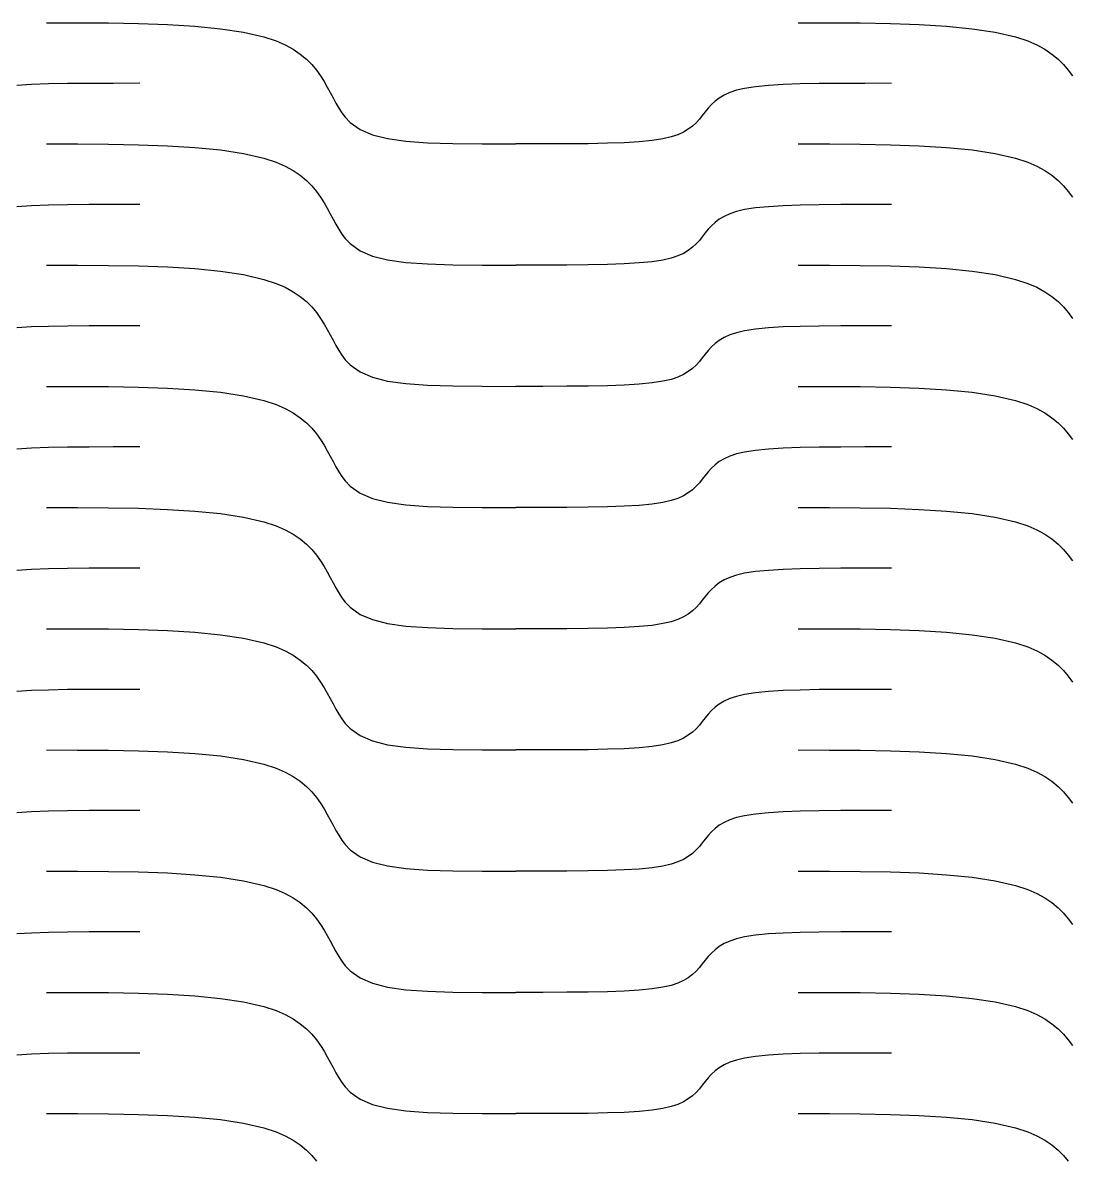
# Model space of a CAD drawing. Extents: x -53 to 53, y -74 to 74.
# Drawn here: x -3.3 to 25.96, y 0.07 to 31.81 of the extents above; entities that cross this region are included whole.
import ezdxf

# ---------------------------------------------------------------- set-up
doc = ezdxf.new("R2010")
doc.units = 0
doc.header["$MEASUREMENT"] = 0
doc.layers.get('0').update_dxf_attribs({"linetype": 'CONTINUOUS'})

msp = doc.modelspace()

# ---------------------------------------------------------------- linework, layer by layer
for p, q in [((-2.644, 31.811), (-1.771, 31.81)), ((-1.771, 31.81), (-0.908, 31.804)), ((-0.908, 31.804), (-0.067, 31.79)), ((-0.067, 31.79), (0.741, 31.761)), ((0.741, 31.761), (1.506, 31.714)), ((18.356, 31.811), (19.229, 31.81)), ((19.229, 31.81), (20.092, 31.804)), ((20.092, 31.804), (20.933, 31.79)), ((20.933, 31.79), (21.741, 31.761)), ((21.741, 31.761), (22.506, 31.714)), ((1.506, 31.714), (2.217, 31.643)), ((2.217, 31.643), (2.863, 31.544)), ((2.863, 31.544), (3.434, 31.413)), ((22.506, 31.714), (23.217, 31.643)), ((23.217, 31.643), (23.863, 31.544)), ((23.863, 31.544), (24.434, 31.413)), ((3.434, 31.413), (3.775, 31.301)), ((3.775, 31.301), (4.029, 31.191)), ((4.029, 31.191), (4.252, 31.068)), ((24.434, 31.413), (24.775, 31.301)), ((24.775, 31.301), (25.029, 31.191)), ((25.029, 31.191), (25.252, 31.068)), ((4.252, 31.068), (4.448, 30.934)), ((4.448, 30.934), (4.62, 30.791)), ((4.62, 30.791), (4.77, 30.64)), ((25.252, 31.068), (25.448, 30.934)), ((25.448, 30.934), (25.62, 30.791)), ((25.62, 30.791), (25.77, 30.64)), ((4.77, 30.64), (4.902, 30.484)), ((4.902, 30.484), (5.018, 30.322)), ((25.77, 30.64), (25.902, 30.484)), ((25.902, 30.484), (26.018, 30.322)), ((5.018, 30.322), (5.117, 30.164)), ((5.117, 30.164), (5.205, 30.012)), ((-3.059, 30.082), (-3.473, 30.056)), ((-2.587, 30.099), (-3.059, 30.082)), ((-2.052, 30.109), (-2.587, 30.099)), ((-1.45, 30.114), (-2.052, 30.109)), ((-0.778, 30.116), (-1.45, 30.114)), ((-0.031, 30.117), (-0.778, 30.116)), ((5.205, 30.012), (5.287, 29.86)), ((5.287, 29.86), (5.367, 29.71)), ((16.448, 29.859), (16.29, 29.787)), ((16.633, 29.921), (16.448, 29.859)), ((16.861, 29.973), (16.633, 29.921)), ((17.168, 30.021), (16.861, 29.973)), ((17.527, 30.056), (17.168, 30.021)), ((17.941, 30.082), (17.527, 30.056)), ((18.413, 30.099), (17.941, 30.082)), ((18.948, 30.109), (18.413, 30.099)), ((19.55, 30.114), (18.948, 30.109)), ((20.222, 30.116), (19.55, 30.114)), ((20.969, 30.117), (20.222, 30.116)), ((5.367, 29.71), (5.446, 29.565)), ((5.446, 29.565), (5.527, 29.425)), ((15.937, 29.523), (15.846, 29.424)), ((16.038, 29.618), (15.937, 29.523)), ((16.155, 29.706), (16.038, 29.618)), ((16.29, 29.787), (16.155, 29.706)), ((5.527, 29.425), (5.614, 29.292)), ((5.614, 29.292), (5.708, 29.168)), ((15.681, 29.218), (15.598, 29.116)), ((15.762, 29.322), (15.681, 29.218)), ((15.846, 29.424), (15.762, 29.322)), ((5.708, 29.168), (5.844, 29.023)), ((5.844, 29.023), (6.118, 28.826)), ((15.405, 28.922), (15.289, 28.834)), ((15.507, 29.016), (15.405, 28.922)), ((15.598, 29.116), (15.507, 29.016)), ((6.118, 28.826), (6.463, 28.678)), ((6.463, 28.678), (6.887, 28.571)), ((6.887, 28.571), (7.397, 28.5)), ((14.582, 28.566), (14.275, 28.519)), ((14.811, 28.619), (14.582, 28.566)), ((14.995, 28.681), (14.811, 28.619)), ((15.153, 28.753), (14.995, 28.681)), ((15.289, 28.834), (15.153, 28.753)), ((-2.644, 28.423), (-1.771, 28.422)), ((-1.771, 28.422), (-0.908, 28.417)), ((-0.908, 28.417), (-0.067, 28.402)), ((-0.067, 28.402), (0.741, 28.374)), ((0.741, 28.374), (1.506, 28.326)), ((1.506, 28.326), (2.217, 28.256)), ((2.217, 28.256), (2.863, 28.157)), ((7.397, 28.5), (8.003, 28.456)), ((8.003, 28.456), (8.712, 28.433)), ((8.712, 28.433), (9.533, 28.424)), ((9.533, 28.424), (10.475, 28.423)), ((11.221, 28.423), (10.475, 28.423)), ((11.893, 28.425), (11.221, 28.423)), ((12.495, 28.43), (11.893, 28.425)), ((13.03, 28.441), (12.495, 28.43)), ((13.502, 28.458), (13.03, 28.441)), ((13.916, 28.483), (13.502, 28.458)), ((14.275, 28.519), (13.916, 28.483)), ((18.356, 28.423), (19.229, 28.422)), ((19.229, 28.422), (20.092, 28.417)), ((20.092, 28.417), (20.933, 28.402)), ((20.933, 28.402), (21.741, 28.374)), ((21.741, 28.374), (22.506, 28.326)), ((22.506, 28.326), (23.217, 28.256)), ((23.217, 28.256), (23.863, 28.157)), ((2.863, 28.157), (3.434, 28.026)), ((3.434, 28.026), (3.775, 27.914)), ((23.863, 28.157), (24.434, 28.026)), ((24.434, 28.026), (24.775, 27.914)), ((3.775, 27.914), (4.029, 27.804)), ((4.029, 27.804), (4.252, 27.681)), ((4.252, 27.681), (4.448, 27.547)), ((24.775, 27.914), (25.029, 27.804)), ((25.029, 27.804), (25.252, 27.681)), ((25.252, 27.681), (25.448, 27.547)), ((4.448, 27.547), (4.62, 27.404)), ((4.62, 27.404), (4.77, 27.253)), ((25.448, 27.547), (25.62, 27.404)), ((25.62, 27.404), (25.77, 27.253)), ((4.77, 27.253), (4.902, 27.096)), ((4.902, 27.096), (5.018, 26.935)), ((25.77, 27.253), (25.902, 27.096)), ((25.902, 27.096), (26.018, 26.935)), ((-3.059, 26.694), (-3.473, 26.669)), ((-2.587, 26.711), (-3.059, 26.694)), ((-2.052, 26.722), (-2.587, 26.711)), ((-1.45, 26.727), (-2.052, 26.722)), ((-0.778, 26.729), (-1.45, 26.727)), ((-0.031, 26.729), (-0.778, 26.729)), ((5.018, 26.935), (5.117, 26.777)), ((5.117, 26.777), (5.205, 26.624)), ((17.527, 26.669), (17.168, 26.633)), ((17.941, 26.694), (17.527, 26.669)), ((18.413, 26.711), (17.941, 26.694)), ((18.948, 26.722), (18.413, 26.711)), ((19.55, 26.727), (18.948, 26.722)), ((20.222, 26.729), (19.55, 26.727)), ((20.969, 26.729), (20.222, 26.729)), ((5.205, 26.624), (5.287, 26.472)), ((5.287, 26.472), (5.367, 26.323)), ((16.29, 26.399), (16.155, 26.318)), ((16.448, 26.471), (16.29, 26.399)), ((16.633, 26.533), (16.448, 26.471)), ((16.861, 26.586), (16.633, 26.533)), ((17.168, 26.633), (16.861, 26.586)), ((5.367, 26.323), (5.446, 26.178)), ((5.446, 26.178), (5.527, 26.038)), ((5.527, 26.038), (5.614, 25.905)), ((15.846, 26.037), (15.762, 25.934)), ((15.937, 26.136), (15.846, 26.037)), ((16.038, 26.23), (15.937, 26.136)), ((16.155, 26.318), (16.038, 26.23)), ((5.614, 25.905), (5.708, 25.78)), ((5.708, 25.78), (5.844, 25.636)), ((15.598, 25.728), (15.507, 25.629)), ((15.681, 25.83), (15.598, 25.728)), ((15.762, 25.934), (15.681, 25.83)), ((5.844, 25.636), (6.118, 25.439)), ((6.118, 25.439), (6.463, 25.291)), ((15.289, 25.446), (15.153, 25.365)), ((15.405, 25.535), (15.289, 25.446)), ((15.507, 25.629), (15.405, 25.535)), ((6.463, 25.291), (6.887, 25.184)), ((6.887, 25.184), (7.397, 25.112)), ((7.397, 25.112), (8.003, 25.068)), ((13.916, 25.096), (13.502, 25.07)), ((14.275, 25.132), (13.916, 25.096)), ((14.582, 25.179), (14.275, 25.132)), ((14.811, 25.232), (14.582, 25.179)), ((14.995, 25.293), (14.811, 25.232)), ((15.153, 25.365), (14.995, 25.293)), ((-2.644, 25.036), (-1.771, 25.035)), ((-1.771, 25.035), (-0.908, 25.03)), ((-0.908, 25.03), (-0.067, 25.015)), ((-0.067, 25.015), (0.741, 24.986)), ((0.741, 24.986), (1.506, 24.939)), ((1.506, 24.939), (2.217, 24.868)), ((2.217, 24.868), (2.863, 24.77)), ((2.863, 24.77), (3.434, 24.638)), ((8.003, 25.068), (8.712, 25.045)), ((8.712, 25.045), (9.533, 25.037)), ((9.533, 25.037), (10.475, 25.035)), ((11.221, 25.036), (10.475, 25.035)), ((11.893, 25.038), (11.221, 25.036)), ((12.495, 25.043), (11.893, 25.038)), ((13.03, 25.053), (12.495, 25.043)), ((13.502, 25.07), (13.03, 25.053)), ((18.356, 25.036), (19.229, 25.035)), ((19.229, 25.035), (20.092, 25.03)), ((20.092, 25.03), (20.933, 25.015)), ((20.933, 25.015), (21.741, 24.986)), ((21.741, 24.986), (22.506, 24.939)), ((22.506, 24.939), (23.217, 24.868)), ((23.217, 24.868), (23.863, 24.77)), ((23.863, 24.77), (24.434, 24.638)), ((3.434, 24.638), (3.775, 24.527)), ((3.775, 24.527), (4.029, 24.416)), ((24.434, 24.638), (24.775, 24.527)), ((24.775, 24.527), (25.029, 24.416)), ((4.029, 24.416), (4.252, 24.293)), ((4.252, 24.293), (4.448, 24.16)), ((4.448, 24.16), (4.62, 24.016)), ((25.029, 24.416), (25.252, 24.293)), ((25.252, 24.293), (25.448, 24.16)), ((25.448, 24.16), (25.62, 24.016)), ((4.62, 24.016), (4.77, 23.866)), ((4.77, 23.866), (4.902, 23.709)), ((25.62, 24.016), (25.77, 23.866)), ((25.77, 23.866), (25.902, 23.709)), ((4.902, 23.709), (5.018, 23.548)), ((5.018, 23.548), (5.117, 23.39)), ((25.902, 23.709), (26.018, 23.548)), ((-3.059, 23.307), (-3.473, 23.281)), ((-2.587, 23.324), (-3.059, 23.307)), ((-2.052, 23.334), (-2.587, 23.324)), ((-1.45, 23.34), (-2.052, 23.334)), ((-0.778, 23.342), (-1.45, 23.34)), ((-0.031, 23.342), (-0.778, 23.342)), ((5.117, 23.39), (5.205, 23.237)), ((5.205, 23.237), (5.287, 23.085)), ((16.861, 23.198), (16.633, 23.146)), ((17.168, 23.246), (16.861, 23.198)), ((17.527, 23.281), (17.168, 23.246)), ((17.941, 23.307), (17.527, 23.281)), ((18.413, 23.324), (17.941, 23.307)), ((18.948, 23.334), (18.413, 23.324)), ((19.55, 23.34), (18.948, 23.334)), ((20.222, 23.342), (19.55, 23.34)), ((20.969, 23.342), (20.222, 23.342)), ((5.287, 23.085), (5.367, 22.936)), ((5.367, 22.936), (5.446, 22.79)), ((16.155, 22.931), (16.038, 22.843)), ((16.29, 23.012), (16.155, 22.931)), ((16.448, 23.084), (16.29, 23.012)), ((16.633, 23.146), (16.448, 23.084)), ((5.446, 22.79), (5.527, 22.65)), ((5.527, 22.65), (5.614, 22.517)), ((15.762, 22.547), (15.681, 22.443)), ((15.846, 22.649), (15.762, 22.547)), ((15.937, 22.748), (15.846, 22.649)), ((16.038, 22.843), (15.937, 22.748)), ((5.614, 22.517), (5.708, 22.393)), ((5.708, 22.393), (5.844, 22.248)), ((5.844, 22.248), (6.118, 22.051)), ((15.507, 22.242), (15.405, 22.147)), ((15.598, 22.341), (15.507, 22.242)), ((15.681, 22.443), (15.598, 22.341)), ((6.118, 22.051), (6.463, 21.903)), ((6.463, 21.903), (6.887, 21.796)), ((14.995, 21.906), (14.811, 21.844)), ((15.153, 21.978), (14.995, 21.906)), ((15.289, 22.059), (15.153, 21.978)), ((15.405, 22.147), (15.289, 22.059)), ((-2.644, 21.648), (-1.771, 21.648)), ((-1.771, 21.648), (-0.908, 21.642)), ((-0.908, 21.642), (-0.067, 21.627)), ((-0.067, 21.627), (0.741, 21.599)), ((0.741, 21.599), (1.506, 21.551)), ((6.887, 21.796), (7.397, 21.725)), ((7.397, 21.725), (8.003, 21.681)), ((8.003, 21.681), (8.712, 21.658)), ((8.712, 21.658), (9.533, 21.649)), ((9.533, 21.649), (10.475, 21.648)), ((11.221, 21.648), (10.475, 21.648)), ((11.893, 21.65), (11.221, 21.648)), ((12.495, 21.656), (11.893, 21.65)), ((13.03, 21.666), (12.495, 21.656)), ((13.502, 21.683), (13.03, 21.666)), ((13.916, 21.709), (13.502, 21.683)), ((14.275, 21.744), (13.916, 21.709)), ((14.582, 21.791), (14.275, 21.744)), ((14.811, 21.844), (14.582, 21.791)), ((18.356, 21.648), (19.229, 21.648)), ((19.229, 21.648), (20.092, 21.642)), ((20.092, 21.642), (20.933, 21.627)), ((20.933, 21.627), (21.741, 21.599)), ((21.741, 21.599), (22.506, 21.551)), ((1.506, 21.551), (2.217, 21.481)), ((2.217, 21.481), (2.863, 21.382)), ((2.863, 21.382), (3.434, 21.251)), ((22.506, 21.551), (23.217, 21.481)), ((23.217, 21.481), (23.863, 21.382)), ((23.863, 21.382), (24.434, 21.251)), ((3.434, 21.251), (3.775, 21.139)), ((3.775, 21.139), (4.029, 21.029)), ((4.029, 21.029), (4.252, 20.906)), ((24.434, 21.251), (24.775, 21.139)), ((24.775, 21.139), (25.029, 21.029)), ((25.029, 21.029), (25.252, 20.906)), ((4.252, 20.906), (4.448, 20.772)), ((4.448, 20.772), (4.62, 20.629)), ((4.62, 20.629), (4.77, 20.478)), ((25.252, 20.906), (25.448, 20.772)), ((25.448, 20.772), (25.62, 20.629)), ((25.62, 20.629), (25.77, 20.478)), ((4.77, 20.478), (4.902, 20.321)), ((4.902, 20.321), (5.018, 20.16)), ((25.77, 20.478), (25.902, 20.321)), ((25.902, 20.321), (26.018, 20.16)), ((5.018, 20.16), (5.117, 20.002)), ((5.117, 20.002), (5.205, 19.849)), ((-3.059, 19.919), (-3.473, 19.894)), ((-2.587, 19.936), (-3.059, 19.919)), ((-2.052, 19.947), (-2.587, 19.936)), ((-1.45, 19.952), (-2.052, 19.947)), ((-0.778, 19.954), (-1.45, 19.952)), ((-0.031, 19.954), (-0.778, 19.954)), ((5.205, 19.849), (5.287, 19.697)), ((5.287, 19.697), (5.367, 19.548)), ((16.448, 19.696), (16.29, 19.624)), ((16.633, 19.758), (16.448, 19.696)), ((16.861, 19.811), (16.633, 19.758)), ((17.168, 19.858), (16.861, 19.811)), ((17.527, 19.894), (17.168, 19.858)), ((17.941, 19.919), (17.527, 19.894)), ((18.413, 19.936), (17.941, 19.919)), ((18.948, 19.947), (18.413, 19.936)), ((19.55, 19.952), (18.948, 19.947)), ((20.222, 19.954), (19.55, 19.952)), ((20.969, 19.954), (20.222, 19.954)), ((5.367, 19.548), (5.446, 19.403)), ((5.446, 19.403), (5.527, 19.263)), ((15.937, 19.361), (15.846, 19.262)), ((16.038, 19.455), (15.937, 19.361)), ((16.155, 19.544), (16.038, 19.455)), ((16.29, 19.624), (16.155, 19.544)), ((5.527, 19.263), (5.614, 19.13)), ((5.614, 19.13), (5.708, 19.005)), ((15.681, 19.056), (15.598, 18.953)), ((15.762, 19.159), (15.681, 19.056)), ((15.846, 19.262), (15.762, 19.159)), ((5.708, 19.005), (5.844, 18.861)), ((5.844, 18.861), (6.118, 18.664)), ((15.405, 18.76), (15.289, 18.671)), ((15.507, 18.854), (15.405, 18.76)), ((15.598, 18.953), (15.507, 18.854)), ((6.118, 18.664), (6.463, 18.516)), ((6.463, 18.516), (6.887, 18.409)), ((6.887, 18.409), (7.397, 18.337)), ((14.811, 18.457), (14.582, 18.404)), ((14.995, 18.518), (14.811, 18.457)), ((15.153, 18.59), (14.995, 18.518)), ((15.289, 18.671), (15.153, 18.59)), ((-2.644, 18.261), (-1.771, 18.26)), ((-1.771, 18.26), (-0.908, 18.255)), ((-0.908, 18.255), (-0.067, 18.24)), ((-0.067, 18.24), (0.741, 18.211)), ((0.741, 18.211), (1.506, 18.164)), ((1.506, 18.164), (2.217, 18.093)), ((2.217, 18.093), (2.863, 17.995)), ((7.397, 18.337), (8.003, 18.293)), ((8.003, 18.293), (8.712, 18.271)), ((8.712, 18.271), (9.533, 18.262)), ((9.533, 18.262), (10.475, 18.261)), ((11.221, 18.261), (10.475, 18.261)), ((11.893, 18.263), (11.221, 18.261)), ((12.495, 18.268), (11.893, 18.263)), ((13.03, 18.278), (12.495, 18.268)), ((13.502, 18.296), (13.03, 18.278)), ((13.916, 18.321), (13.502, 18.296)), ((14.275, 18.357), (13.916, 18.321)), ((14.582, 18.404), (14.275, 18.357)), ((18.356, 18.261), (19.229, 18.26)), ((19.229, 18.26), (20.092, 18.255)), ((20.092, 18.255), (20.933, 18.24)), ((20.933, 18.24), (21.741, 18.211)), ((21.741, 18.211), (22.506, 18.164)), ((22.506, 18.164), (23.217, 18.093)), ((23.217, 18.093), (23.863, 17.995)), ((2.863, 17.995), (3.434, 17.863)), ((3.434, 17.863), (3.775, 17.752)), ((23.863, 17.995), (24.434, 17.863)), ((24.434, 17.863), (24.775, 17.752)), ((3.775, 17.752), (4.029, 17.641)), ((4.029, 17.641), (4.252, 17.518)), ((4.252, 17.518), (4.448, 17.385)), ((24.775, 17.752), (25.029, 17.641)), ((25.029, 17.641), (25.252, 17.518)), ((25.252, 17.518), (25.448, 17.385)), ((4.448, 17.385), (4.62, 17.241)), ((4.62, 17.241), (4.77, 17.091)), ((25.448, 17.385), (25.62, 17.241)), ((25.62, 17.241), (25.77, 17.091)), ((4.77, 17.091), (4.902, 16.934)), ((4.902, 16.934), (5.018, 16.773)), ((25.77, 17.091), (25.902, 16.934)), ((25.902, 16.934), (26.018, 16.773)), ((-3.059, 16.532), (-3.473, 16.506)), ((-2.587, 16.549), (-3.059, 16.532)), ((-2.052, 16.559), (-2.587, 16.549)), ((-1.45, 16.565), (-2.052, 16.559)), ((-0.778, 16.567), (-1.45, 16.565)), ((-0.031, 16.567), (-0.778, 16.567)), ((5.018, 16.773), (5.117, 16.615)), ((5.117, 16.615), (5.205, 16.462)), ((17.527, 16.506), (17.168, 16.471)), ((17.941, 16.532), (17.527, 16.506)), ((18.413, 16.549), (17.941, 16.532)), ((18.948, 16.559), (18.413, 16.549)), ((19.55, 16.565), (18.948, 16.559)), ((20.222, 16.567), (19.55, 16.565)), ((20.969, 16.567), (20.222, 16.567)), ((5.205, 16.462), (5.287, 16.31)), ((5.287, 16.31), (5.367, 16.161)), ((16.29, 16.237), (16.155, 16.156)), ((16.448, 16.309), (16.29, 16.237)), ((16.633, 16.371), (16.448, 16.309)), ((16.861, 16.423), (16.633, 16.371)), ((17.168, 16.471), (16.861, 16.423)), ((5.367, 16.161), (5.446, 16.015)), ((5.446, 16.015), (5.527, 15.875)), ((5.527, 15.875), (5.614, 15.742)), ((15.846, 15.874), (15.762, 15.772)), ((15.937, 15.973), (15.846, 15.874)), ((16.038, 16.068), (15.937, 15.973)), ((16.155, 16.156), (16.038, 16.068)), ((5.614, 15.742), (5.708, 15.618)), ((5.708, 15.618), (5.844, 15.473)), ((15.598, 15.566), (15.507, 15.467)), ((15.681, 15.668), (15.598, 15.566)), ((15.762, 15.772), (15.681, 15.668)), ((5.844, 15.473), (6.118, 15.276)), ((6.118, 15.276), (6.463, 15.128)), ((15.289, 15.284), (15.153, 15.203)), ((15.405, 15.372), (15.289, 15.284)), ((15.507, 15.467), (15.405, 15.372)), ((6.463, 15.128), (6.887, 15.022)), ((6.887, 15.022), (7.397, 14.95)), ((7.397, 14.95), (8.003, 14.906)), ((13.916, 14.934), (13.502, 14.908)), ((14.275, 14.969), (13.916, 14.934)), ((14.582, 15.017), (14.275, 14.969)), ((14.811, 15.069), (14.582, 15.017)), ((14.995, 15.131), (14.811, 15.069)), ((15.153, 15.203), (14.995, 15.131)), ((-2.644, 14.873), (-1.771, 14.873)), ((-1.771, 14.873), (-0.908, 14.867)), ((-0.908, 14.867), (-0.067, 14.852)), ((-0.067, 14.852), (0.741, 14.824)), ((0.741, 14.824), (1.506, 14.776)), ((1.506, 14.776), (2.217, 14.706)), ((2.217, 14.706), (2.863, 14.607)), ((2.863, 14.607), (3.434, 14.476)), ((8.003, 14.906), (8.712, 14.883)), ((8.712, 14.883), (9.533, 14.874)), ((9.533, 14.874), (10.475, 14.873)), ((11.221, 14.873), (10.475, 14.873)), ((11.893, 14.875), (11.221, 14.873)), ((12.495, 14.881), (11.893, 14.875)), ((13.03, 14.891), (12.495, 14.881)), ((13.502, 14.908), (13.03, 14.891)), ((18.356, 14.873), (19.229, 14.873)), ((19.229, 14.873), (20.092, 14.867)), ((20.092, 14.867), (20.933, 14.852)), ((20.933, 14.852), (21.741, 14.824)), ((21.741, 14.824), (22.506, 14.776)), ((22.506, 14.776), (23.217, 14.706)), ((23.217, 14.706), (23.863, 14.607)), ((23.863, 14.607), (24.434, 14.476)), ((3.434, 14.476), (3.775, 14.364)), ((3.775, 14.364), (4.029, 14.254)), ((24.434, 14.476), (24.775, 14.364)), ((24.775, 14.364), (25.029, 14.254)), ((4.029, 14.254), (4.252, 14.131)), ((4.252, 14.131), (4.448, 13.997)), ((4.448, 13.997), (4.62, 13.854)), ((25.029, 14.254), (25.252, 14.131)), ((25.252, 14.131), (25.448, 13.997)), ((25.448, 13.997), (25.62, 13.854)), ((4.62, 13.854), (4.77, 13.703)), ((4.77, 13.703), (4.902, 13.546)), ((25.62, 13.854), (25.77, 13.703)), ((25.77, 13.703), (25.902, 13.546)), ((4.902, 13.546), (5.018, 13.385)), ((5.018, 13.385), (5.117, 13.227)), ((25.902, 13.546), (26.018, 13.385)), ((-3.059, 13.144), (-3.473, 13.119)), ((-2.587, 13.161), (-3.059, 13.144)), ((-2.052, 13.172), (-2.587, 13.161)), ((-1.45, 13.177), (-2.052, 13.172)), ((-0.778, 13.179), (-1.45, 13.177)), ((-0.031, 13.179), (-0.778, 13.179)), ((5.117, 13.227), (5.205, 13.074)), ((5.205, 13.074), (5.287, 12.923)), ((16.861, 13.036), (16.633, 12.983)), ((17.168, 13.083), (16.861, 13.036)), ((17.527, 13.119), (17.168, 13.083)), ((17.941, 13.144), (17.527, 13.119)), ((18.413, 13.161), (17.941, 13.144)), ((18.948, 13.172), (18.413, 13.161)), ((19.55, 13.177), (18.948, 13.172)), ((20.222, 13.179), (19.55, 13.177)), ((20.969, 13.179), (20.222, 13.179)), ((5.287, 12.923), (5.367, 12.773)), ((5.367, 12.773), (5.446, 12.628)), ((16.155, 12.769), (16.038, 12.68)), ((16.29, 12.849), (16.155, 12.769)), ((16.448, 12.921), (16.29, 12.849)), ((16.633, 12.983), (16.448, 12.921)), ((5.446, 12.628), (5.527, 12.488)), ((5.527, 12.488), (5.614, 12.355)), ((15.762, 12.385), (15.681, 12.281)), ((15.846, 12.487), (15.762, 12.385)), ((15.937, 12.586), (15.846, 12.487)), ((16.038, 12.68), (15.937, 12.586)), ((5.614, 12.355), (5.708, 12.23)), ((5.708, 12.23), (5.844, 12.086)), ((5.844, 12.086), (6.118, 11.889)), ((15.507, 12.079), (15.405, 11.985)), ((15.598, 12.178), (15.507, 12.079)), ((15.681, 12.281), (15.598, 12.178)), ((6.118, 11.889), (6.463, 11.741)), ((14.995, 11.743), (14.811, 11.682)), ((15.153, 11.816), (14.995, 11.743)), ((15.289, 11.896), (15.153, 11.816)), ((15.405, 11.985), (15.289, 11.896)), ((-2.644, 11.486), (-1.771, 11.485)), ((-1.771, 11.485), (-0.908, 11.48)), ((-0.908, 11.48), (-0.067, 11.465)), ((-0.067, 11.465), (0.741, 11.436)), ((0.741, 11.436), (1.506, 11.389)), ((6.463, 11.741), (6.887, 11.634)), ((6.887, 11.634), (7.397, 11.562)), ((7.397, 11.562), (8.003, 11.518)), ((8.003, 11.518), (8.712, 11.496)), ((8.712, 11.496), (9.533, 11.487)), ((9.533, 11.487), (10.475, 11.486)), ((11.221, 11.486), (10.475, 11.486)), ((11.893, 11.488), (11.221, 11.486)), ((12.495, 11.493), (11.893, 11.488)), ((13.03, 11.504), (12.495, 11.493)), ((13.502, 11.521), (13.03, 11.504)), ((13.916, 11.546), (13.502, 11.521)), ((14.275, 11.582), (13.916, 11.546)), ((14.582, 11.629), (14.275, 11.582)), ((14.811, 11.682), (14.582, 11.629)), ((18.356, 11.486), (19.229, 11.485)), ((19.229, 11.485), (20.092, 11.48)), ((20.092, 11.48), (20.933, 11.465)), ((20.933, 11.465), (21.741, 11.436)), ((21.741, 11.436), (22.506, 11.389)), ((1.506, 11.389), (2.217, 11.318)), ((2.217, 11.318), (2.863, 11.22)), ((2.863, 11.22), (3.434, 11.089)), ((22.506, 11.389), (23.217, 11.318)), ((23.217, 11.318), (23.863, 11.22)), ((23.863, 11.22), (24.434, 11.089)), ((3.434, 11.089), (3.775, 10.977)), ((3.775, 10.977), (4.029, 10.866)), ((4.029, 10.866), (4.252, 10.744)), ((24.434, 11.089), (24.775, 10.977)), ((24.775, 10.977), (25.029, 10.866)), ((25.029, 10.866), (25.252, 10.744)), ((4.252, 10.744), (4.448, 10.61)), ((4.448, 10.61), (4.62, 10.467)), ((25.252, 10.744), (25.448, 10.61)), ((25.448, 10.61), (25.62, 10.467)), ((4.62, 10.467), (4.77, 10.316)), ((4.77, 10.316), (4.902, 10.159)), ((4.902, 10.159), (5.018, 9.998)), ((25.62, 10.467), (25.77, 10.316)), ((25.77, 10.316), (25.902, 10.159)), ((25.902, 10.159), (26.018, 9.998)), ((5.018, 9.998), (5.117, 9.84)), ((5.117, 9.84), (5.205, 9.687)), ((-3.059, 9.757), (-3.473, 9.731)), ((-2.587, 9.774), (-3.059, 9.757)), ((-2.052, 9.784), (-2.587, 9.774)), ((-1.45, 9.79), (-2.052, 9.784)), ((-0.778, 9.792), (-1.45, 9.79)), ((-0.031, 9.792), (-0.778, 9.792)), ((5.205, 9.687), (5.287, 9.535)), ((5.287, 9.535), (5.367, 9.386)), ((16.448, 9.534), (16.29, 9.462)), ((16.633, 9.596), (16.448, 9.534)), ((16.861, 9.648), (16.633, 9.596)), ((17.168, 9.696), (16.861, 9.648)), ((17.527, 9.731), (17.168, 9.696)), ((17.941, 9.757), (17.527, 9.731)), ((18.413, 9.774), (17.941, 9.757)), ((18.948, 9.784), (18.413, 9.774)), ((19.55, 9.79), (18.948, 9.784)), ((20.222, 9.792), (19.55, 9.79)), ((20.969, 9.792), (20.222, 9.792)), ((5.367, 9.386), (5.446, 9.24)), ((5.446, 9.24), (5.527, 9.101)), ((16.038, 9.293), (15.937, 9.198)), ((16.155, 9.381), (16.038, 9.293)), ((16.29, 9.462), (16.155, 9.381)), ((5.527, 9.101), (5.614, 8.968)), ((5.614, 8.968), (5.708, 8.843)), ((15.681, 8.893), (15.598, 8.791)), ((15.762, 8.997), (15.681, 8.893)), ((15.846, 9.099), (15.762, 8.997)), ((15.937, 9.198), (15.846, 9.099)), ((5.708, 8.843), (5.844, 8.698)), ((5.844, 8.698), (6.118, 8.502)), ((15.405, 8.597), (15.289, 8.509)), ((15.507, 8.692), (15.405, 8.597)), ((15.598, 8.791), (15.507, 8.692)), ((6.118, 8.502), (6.463, 8.353)), ((6.463, 8.353), (6.887, 8.247)), ((14.811, 8.294), (14.582, 8.242)), ((14.995, 8.356), (14.811, 8.294)), ((15.153, 8.428), (14.995, 8.356)), ((15.289, 8.509), (15.153, 8.428)), ((-2.644, 8.098), (-1.771, 8.098)), ((-1.771, 8.098), (-0.908, 8.092)), ((-0.908, 8.092), (-0.067, 8.078)), ((-0.067, 8.078), (0.741, 8.049)), ((0.741, 8.049), (1.506, 8.001)), ((1.506, 8.001), (2.217, 7.931)), ((6.887, 8.247), (7.397, 8.175)), ((7.397, 8.175), (8.003, 8.131)), ((8.003, 8.131), (8.712, 8.108)), ((8.712, 8.108), (9.533, 8.1)), ((9.533, 8.1), (10.475, 8.098)), ((11.221, 8.098), (10.475, 8.098)), ((11.893, 8.1), (11.221, 8.098)), ((12.495, 8.106), (11.893, 8.1)), ((13.03, 8.116), (12.495, 8.106)), ((13.502, 8.133), (13.03, 8.116)), ((13.916, 8.159), (13.502, 8.133)), ((14.275, 8.194), (13.916, 8.159)), ((14.582, 8.242), (14.275, 8.194)), ((18.356, 8.098), (19.229, 8.098)), ((19.229, 8.098), (20.092, 8.092)), ((20.092, 8.092), (20.933, 8.078)), ((20.933, 8.078), (21.741, 8.049)), ((21.741, 8.049), (22.506, 8.001)), ((22.506, 8.001), (23.217, 7.931)), ((2.217, 7.931), (2.863, 7.832)), ((2.863, 7.832), (3.434, 7.701)), ((3.434, 7.701), (3.775, 7.589)), ((23.217, 7.931), (23.863, 7.832)), ((23.863, 7.832), (24.434, 7.701)), ((24.434, 7.701), (24.775, 7.589)), ((3.775, 7.589), (4.029, 7.479)), ((4.029, 7.479), (4.252, 7.356)), ((4.252, 7.356), (4.448, 7.222)), ((24.775, 7.589), (25.029, 7.479)), ((25.029, 7.479), (25.252, 7.356)), ((25.252, 7.356), (25.448, 7.222)), ((4.448, 7.222), (4.62, 7.079)), ((4.62, 7.079), (4.77, 6.928)), ((25.448, 7.222), (25.62, 7.079)), ((25.62, 7.079), (25.77, 6.928)), ((4.77, 6.928), (4.902, 6.771)), ((4.902, 6.771), (5.018, 6.61)), ((25.77, 6.928), (25.902, 6.771)), ((25.902, 6.771), (26.018, 6.61)), ((-3.059, 6.369), (-3.473, 6.344)), ((-2.587, 6.387), (-3.059, 6.369)), ((-2.052, 6.397), (-2.587, 6.387)), ((-1.45, 6.402), (-2.052, 6.397)), ((-0.778, 6.404), (-1.45, 6.402)), ((-0.031, 6.405), (-0.778, 6.404)), ((5.018, 6.61), (5.117, 6.452)), ((5.117, 6.452), (5.205, 6.299)), ((17.941, 6.369), (17.527, 6.344)), ((18.413, 6.387), (17.941, 6.369)), ((18.948, 6.397), (18.413, 6.387)), ((19.55, 6.402), (18.948, 6.397)), ((20.222, 6.404), (19.55, 6.402)), ((20.969, 6.405), (20.222, 6.404)), ((5.205, 6.299), (5.287, 6.148)), ((5.287, 6.148), (5.367, 5.998)), ((16.29, 6.075), (16.155, 5.994)), ((16.448, 6.147), (16.29, 6.075)), ((16.633, 6.208), (16.448, 6.147)), ((16.861, 6.261), (16.633, 6.208)), ((17.168, 6.308), (16.861, 6.261)), ((17.527, 6.344), (17.168, 6.308)), ((5.367, 5.998), (5.446, 5.853)), ((5.446, 5.853), (5.527, 5.713)), ((5.527, 5.713), (5.614, 5.58)), ((15.937, 5.811), (15.846, 5.712)), ((16.038, 5.905), (15.937, 5.811)), ((16.155, 5.994), (16.038, 5.905)), ((5.614, 5.58), (5.708, 5.456)), ((5.708, 5.456), (5.844, 5.311)), ((15.598, 5.403), (15.507, 5.304)), ((15.681, 5.506), (15.598, 5.403)), ((15.762, 5.61), (15.681, 5.506)), ((15.846, 5.712), (15.762, 5.61)), ((5.844, 5.311), (6.118, 5.114)), ((6.118, 5.114), (6.463, 4.966)), ((15.289, 5.121), (15.153, 5.041)), ((15.405, 5.21), (15.289, 5.121)), ((15.507, 5.304), (15.405, 5.21)), ((6.463, 4.966), (6.887, 4.859)), ((6.887, 4.859), (7.397, 4.787)), ((7.397, 4.787), (8.003, 4.744)), ((13.916, 4.771), (13.502, 4.746)), ((14.275, 4.807), (13.916, 4.771)), ((14.582, 4.854), (14.275, 4.807)), ((14.811, 4.907), (14.582, 4.854)), ((14.995, 4.969), (14.811, 4.907)), ((15.153, 5.041), (14.995, 4.969)), ((-2.644, 4.711), (-1.771, 4.71)), ((-1.771, 4.71), (-0.908, 4.705)), ((-0.908, 4.705), (-0.067, 4.69)), ((-0.067, 4.69), (0.741, 4.661)), ((0.741, 4.661), (1.506, 4.614)), ((1.506, 4.614), (2.217, 4.543)), ((2.217, 4.543), (2.863, 4.445)), ((2.863, 4.445), (3.434, 4.314)), ((8.003, 4.744), (8.712, 4.721)), ((8.712, 4.721), (9.533, 4.712)), ((9.533, 4.712), (10.475, 4.711)), ((11.221, 4.711), (10.475, 4.711)), ((11.893, 4.713), (11.221, 4.711)), ((12.495, 4.718), (11.893, 4.713)), ((13.03, 4.729), (12.495, 4.718)), ((13.502, 4.746), (13.03, 4.729)), ((18.356, 4.711), (19.229, 4.71)), ((19.229, 4.71), (20.092, 4.705)), ((20.092, 4.705), (20.933, 4.69)), ((20.933, 4.69), (21.741, 4.661)), ((21.741, 4.661), (22.506, 4.614)), ((22.506, 4.614), (23.217, 4.543)), ((23.217, 4.543), (23.863, 4.445)), ((23.863, 4.445), (24.434, 4.314)), ((3.434, 4.314), (3.775, 4.202)), ((3.775, 4.202), (4.029, 4.092)), ((24.434, 4.314), (24.775, 4.202)), ((24.775, 4.202), (25.029, 4.092)), ((4.029, 4.092), (4.252, 3.969)), ((4.252, 3.969), (4.448, 3.835)), ((4.448, 3.835), (4.62, 3.692)), ((25.029, 4.092), (25.252, 3.969)), ((25.252, 3.969), (25.448, 3.835)), ((25.448, 3.835), (25.62, 3.692)), ((4.62, 3.692), (4.77, 3.541)), ((4.77, 3.541), (4.902, 3.384)), ((25.62, 3.692), (25.77, 3.541)), ((25.77, 3.541), (25.902, 3.384)), ((4.902, 3.384), (5.018, 3.223)), ((5.018, 3.223), (5.117, 3.065)), ((25.902, 3.384), (26.018, 3.223)), ((-3.059, 2.982), (-3.473, 2.957)), ((-2.587, 2.999), (-3.059, 2.982)), ((-2.052, 3.01), (-2.587, 2.999)), ((-1.45, 3.015), (-2.052, 3.01)), ((-0.778, 3.017), (-1.45, 3.015)), ((-0.031, 3.017), (-0.778, 3.017)), ((5.117, 3.065), (5.205, 2.912)), ((5.205, 2.912), (5.287, 2.76)), ((16.861, 2.874), (16.633, 2.821)), ((17.168, 2.921), (16.861, 2.874)), ((17.527, 2.957), (17.168, 2.921)), ((17.941, 2.982), (17.527, 2.957)), ((18.413, 2.999), (17.941, 2.982)), ((18.948, 3.01), (18.413, 2.999)), ((19.55, 3.015), (18.948, 3.01)), ((20.222, 3.017), (19.55, 3.015)), ((20.969, 3.017), (20.222, 3.017)), ((5.287, 2.76), (5.367, 2.611)), ((5.367, 2.611), (5.446, 2.466)), ((16.155, 2.606), (16.038, 2.518)), ((16.29, 2.687), (16.155, 2.606)), ((16.448, 2.759), (16.29, 2.687)), ((16.633, 2.821), (16.448, 2.759)), ((5.446, 2.466), (5.527, 2.326)), ((5.527, 2.326), (5.614, 2.193)), ((15.762, 2.222), (15.681, 2.118)), ((15.846, 2.325), (15.762, 2.222)), ((15.937, 2.424), (15.846, 2.325)), ((16.038, 2.518), (15.937, 2.424)), ((5.614, 2.193), (5.708, 2.068)), ((5.708, 2.068), (5.844, 1.924)), ((5.844, 1.924), (6.118, 1.727)), ((15.507, 1.917), (15.405, 1.822)), ((15.598, 2.016), (15.507, 1.917)), ((15.681, 2.118), (15.598, 2.016)), ((6.118, 1.727), (6.463, 1.578)), ((15.153, 1.653), (14.995, 1.581)), ((15.289, 1.734), (15.153, 1.653)), ((15.405, 1.822), (15.289, 1.734)), ((-2.644, 1.324), (-1.771, 1.323)), ((-1.771, 1.323), (-0.908, 1.317)), ((-0.908, 1.317), (-0.067, 1.303)), ((-0.067, 1.303), (0.741, 1.274)), ((0.741, 1.274), (1.506, 1.227)), ((6.463, 1.578), (6.887, 1.472)), ((6.887, 1.472), (7.397, 1.4)), ((7.397, 1.4), (8.003, 1.356)), ((8.003, 1.356), (8.712, 1.333)), ((8.712, 1.333), (9.533, 1.325)), ((9.533, 1.325), (10.475, 1.323)), ((11.221, 1.324), (10.475, 1.323)), ((11.893, 1.326), (11.221, 1.324)), ((12.495, 1.331), (11.893, 1.326)), ((13.03, 1.341), (12.495, 1.331)), ((13.502, 1.358), (13.03, 1.341)), ((13.916, 1.384), (13.502, 1.358)), ((14.275, 1.419), (13.916, 1.384)), ((14.582, 1.467), (14.275, 1.419)), ((14.811, 1.519), (14.582, 1.467)), ((14.995, 1.581), (14.811, 1.519)), ((18.356, 1.324), (19.229, 1.323)), ((19.229, 1.323), (20.092, 1.317)), ((20.092, 1.317), (20.933, 1.303)), ((20.933, 1.303), (21.741, 1.274)), ((21.741, 1.274), (22.506, 1.227)), ((1.506, 1.227), (2.217, 1.156)), ((2.217, 1.156), (2.863, 1.057)), ((2.863, 1.057), (3.434, 0.926)), ((22.506, 1.227), (23.217, 1.156)), ((23.217, 1.156), (23.863, 1.057)), ((23.863, 1.057), (24.434, 0.926)), ((3.434, 0.926), (3.775, 0.814)), ((3.775, 0.814), (4.029, 0.704)), ((4.029, 0.704), (4.252, 0.581)), ((24.434, 0.926), (24.775, 0.814)), ((24.775, 0.814), (25.029, 0.704)), ((25.029, 0.704), (25.252, 0.581)), ((4.252, 0.581), (4.448, 0.447)), ((4.448, 0.447), (4.62, 0.304)), ((25.252, 0.581), (25.448, 0.447)), ((25.448, 0.447), (25.62, 0.304)), ((4.62, 0.304), (4.77, 0.153)), ((4.77, 0.153), (4.902, -0.003)), ((25.62, 0.304), (25.77, 0.153)), ((25.77, 0.153), (25.902, -0.003))]:
    msp.add_line(p, q)

doc.saveas('drawing.dxf')
